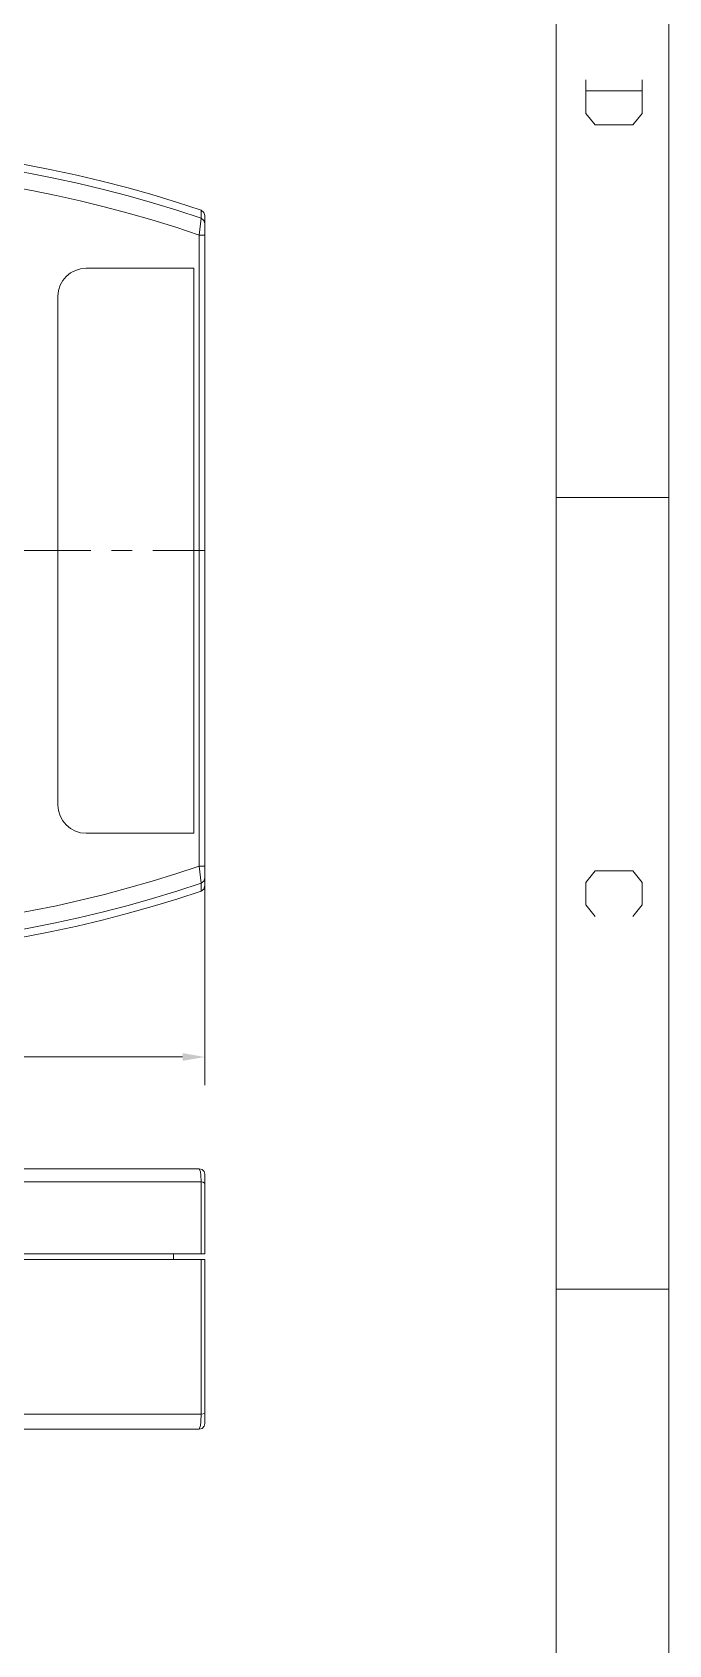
# Model space of a CAD drawing. Header units: millimetres. Extents: x 0 to 204, y 0 to 288.
# Drawn here: x 165 to 203.6, y 74.4 to 172.2 of the extents above; entities that cross this region are included whole.
import ezdxf

# ---------------------------------------------------------------- set-up
doc = ezdxf.new("R2010")
doc.units = ezdxf.units.MM

msp = doc.modelspace()

# ---------------------------------------------------------------- hatches: boundary and pattern name
h = msp.add_hatch(color=0)
h.dxf.hatch_style = 2
h.paths.add_polyline_path([(174.095833, 110.278333), (174.095833, 109.812667), (175.4505, 110.0455)])

# ---------------------------------------------------------------- linework, layer by layer
at = {"color": 0, "lineweight": 0}
for points in [[(203.581, 287.930167), (203.581, 0)], [(196.744167, 281.093333), (196.744167, 6.836833)], [(198.543333, 169.312167), (198.543333, 167.259), (199.114833, 166.581667), (201.400833, 166.581667), (201.972333, 167.259), (201.972333, 169.312167)], [(201.972333, 168.634833), (198.543333, 168.634833)], [(175.217667, 161.395833), (173.725047, 161.889176), (172.226039, 162.347953), (170.720112, 162.773021), (169.20673, 163.165234), (167.685362, 163.52545), (166.155473, 163.854524), (164.61653, 164.15331), (163.068, 164.422667), (160.5915, 164.7825), (158.093833, 165.078833), (155.596167, 165.269333), (153.0985, 165.396333), (150.600833, 165.438667)], [(175.217667, 160.909), (173.751186, 161.392699), (172.275151, 161.845555), (170.79019, 162.267613), (169.296937, 162.658921), (167.79602, 163.019525), (166.288072, 163.349471), (164.773724, 163.648806), (163.253605, 163.917577), (161.728348, 164.15583), (160.198583, 164.363611), (158.664942, 164.540967), (157.128055, 164.687945), (155.588552, 164.80459), (154.047066, 164.89095), (152.504227, 164.947071), (150.960667, 164.973)], [(175.111833, 159.893), (173.677498, 160.364991), (172.237964, 160.807952), (170.793257, 161.221876), (169.343404, 161.606756), (167.888431, 161.962583), (166.428363, 162.28935), (164.963229, 162.587049), (163.493053, 162.855672), (162.017863, 163.095212), (160.537684, 163.30566), (159.052544, 163.487009), (157.562467, 163.639252), (156.067482, 163.76238), (154.567613, 163.856386), (153.062888, 163.921262), (151.553333, 163.957)], [(175.4505, 161.078333), (175.387, 161.268833), (175.217667, 161.395833)], [(175.217667, 161.395833), (175.217667, 160.909)], [(175.217667, 160.909), (175.111833, 159.893)], [(175.4505, 160.5915), (175.387, 160.782), (175.217667, 160.909)], [(175.4505, 161.078333), (175.4505, 120.438333)], [(175.111833, 159.893), (175.111833, 121.623667)], [(175.4505, 159.893), (175.111833, 159.893)], [(168.253833, 157.882167), (167.913449, 157.848488), (167.593384, 157.750388), (167.301488, 157.594649), (167.045614, 157.388057), (166.83361, 157.137396), (166.673328, 156.849448), (166.572619, 156.531), (166.539333, 156.188833)], [(174.773167, 157.882167), (168.253833, 157.882167)], [(174.773167, 123.613333), (174.773167, 157.882167)], [(166.539333, 156.188833), (166.539333, 125.327833)], [(196.744167, 143.975667), (203.581, 143.975667)], [(162.263667, 140.758333), (168.529, 140.758333)], [(169.777833, 140.758333), (171.047833, 140.758333)], [(172.296667, 140.758333), (175.4505, 140.758333)], [(166.539333, 125.327833), (166.570246, 124.9881), (166.67055, 124.668227), (166.83175, 124.376201), (167.045349, 124.12001), (167.302853, 123.907641), (167.595765, 123.74708), (167.91559, 123.646315), (168.253833, 123.613333)], [(168.253833, 123.613333), (174.773167, 123.613333)], [(151.553333, 117.559667), (153.053532, 117.588646), (154.55271, 117.648821), (156.050291, 117.739937), (157.545699, 117.861738), (159.038361, 118.013968), (160.5277, 118.196372), (162.013142, 118.408693), (163.494111, 118.650676), (164.970033, 118.922065), (166.440332, 119.222604), (167.904432, 119.552037), (169.36176, 119.910109), (170.811738, 120.296564), (172.253794, 120.711146), (173.687351, 121.153598), (175.111833, 121.623667)], [(175.4505, 121.623667), (175.111833, 121.623667)], [(175.111833, 121.623667), (175.217667, 120.5865)], [(199.114833, 118.575667), (198.543333, 119.274167), (198.543333, 120.628833), (199.114833, 121.327333), (201.400833, 121.327333), (201.972333, 120.628833), (201.972333, 119.274167), (201.400833, 118.575667)], [(150.960667, 116.543667), (152.504824, 116.560893), (154.047906, 116.610916), (155.589338, 116.693436), (157.128551, 116.808151), (158.66497, 116.95476), (160.198025, 117.132964), (161.727144, 117.342461), (163.251753, 117.58295), (164.771282, 117.854131), (166.285158, 118.155703), (167.792809, 118.487365), (169.293662, 118.848816), (170.787147, 119.239756), (172.272691, 119.659884), (173.749721, 120.108899), (175.217667, 120.5865)], [(175.4505, 120.904), (175.387, 120.7135), (175.217667, 120.5865)], [(175.217667, 120.5865), (175.217667, 120.099667)], [(175.217667, 120.099667), (175.387, 120.226667), (175.4505, 120.438333)], [(175.4505, 120.5865), (175.4505, 108.331)], [(150.600833, 116.078), (152.156233, 116.090524), (153.715138, 116.13589), (155.276316, 116.213885), (156.838534, 116.324294), (158.40056, 116.466904), (159.961161, 116.6415), (161.519105, 116.84787), (163.073159, 117.085798), (164.622091, 117.355071), (166.164669, 117.655475), (167.699659, 117.986796), (169.22583, 118.34882), (170.741948, 118.741333), (172.246782, 119.164121), (173.739099, 119.61697), (175.217667, 120.099667)], [(174.095833, 110.0455), (144.102667, 110.0455)], [(151.553333, 103.272167), (175.111833, 103.272167)], [(175.4505, 102.9335), (175.408167, 103.102833), (175.281167, 103.229833), (175.111833, 103.272167)], [(175.111833, 103.272167), (175.175333, 103.081667), (175.1965, 102.87), (175.217667, 102.467833)], [(175.4505, 102.9335), (175.4505, 98.1075)], [(175.217667, 102.467833), (150.960667, 102.467833)], [(175.217667, 102.467833), (175.217667, 98.1075)], [(175.4505, 102.383167), (175.344667, 102.446667), (175.217667, 102.467833)], [(105.198333, 98.1075), (175.4505, 98.1075)], [(173.5455, 98.1075), (173.5455, 97.768833)], [(105.198333, 97.768833), (175.4505, 97.768833)], [(175.217667, 97.768833), (175.217667, 88.392)], [(175.4505, 97.768833), (175.4505, 87.8205)], [(196.744167, 95.969667), (203.581, 95.969667)], [(175.217667, 88.392), (150.262167, 88.392)], [(175.217667, 88.392), (175.1965, 87.926333), (175.175333, 87.6935), (175.111833, 87.481833)], [(175.4505, 88.434333), (175.217667, 88.392)], [(175.111833, 87.481833), (105.537, 87.481833)], [(175.111833, 87.481833), (175.281167, 87.524167), (175.408167, 87.651167), (175.4505, 87.8205)]]:
    msp.add_lwpolyline(points, dxfattribs=at)

doc.saveas('drawing.dxf')
